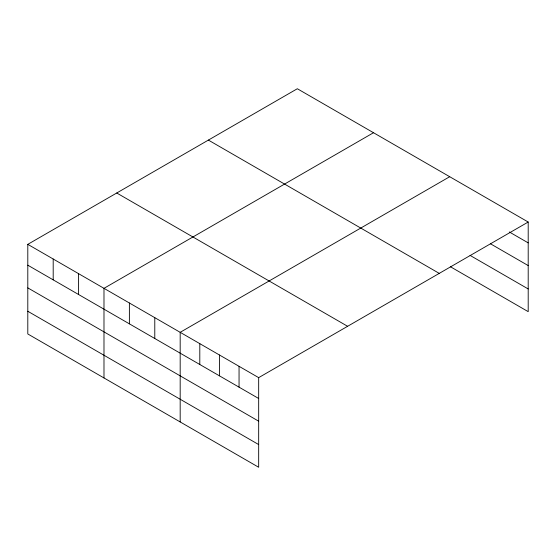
<?xml version="1.0" encoding="UTF-8"?>
<svg xmlns="http://www.w3.org/2000/svg" width="556" height="556" viewBox="0 0 556 556"><rect width="100%" height="100%" fill="white"/><g stroke="black" fill="none" stroke-linecap="round" stroke-linejoin="round"><path stroke-width="0.83" d="M528.2 222.032L297.328 88.738L27.8 244.348L27.8 333.968L258.672 467.262L258.672 377.642L528.2 222.032L528.2 311.652L450.429 266.748M373.514 132.724L103.986 288.335L103.986 377.955M449.7 176.718L180.179 332.321L180.179 421.941M509.303 231.963L528.2 242.875M490.406 243.75L528.2 265.573M470.056 255.385L528.2 288.953M208.382 140.091L439.254 273.385M116.746 193.001L347.618 326.296M27.8 244.348L258.672 377.642M27.8 265.191L258.672 398.485M27.8 287.883L258.672 421.184M27.8 311.27L258.672 444.564M239.052 366.314L239.052 387.157M219.425 354.985L219.425 375.828M199.799 343.657L199.799 364.493M154.783 317.664L154.783 338.5M129.388 302.999L129.388 323.842M78.591 273.677L78.591 294.513M53.195 259.013L53.195 279.856"/></g></svg>
